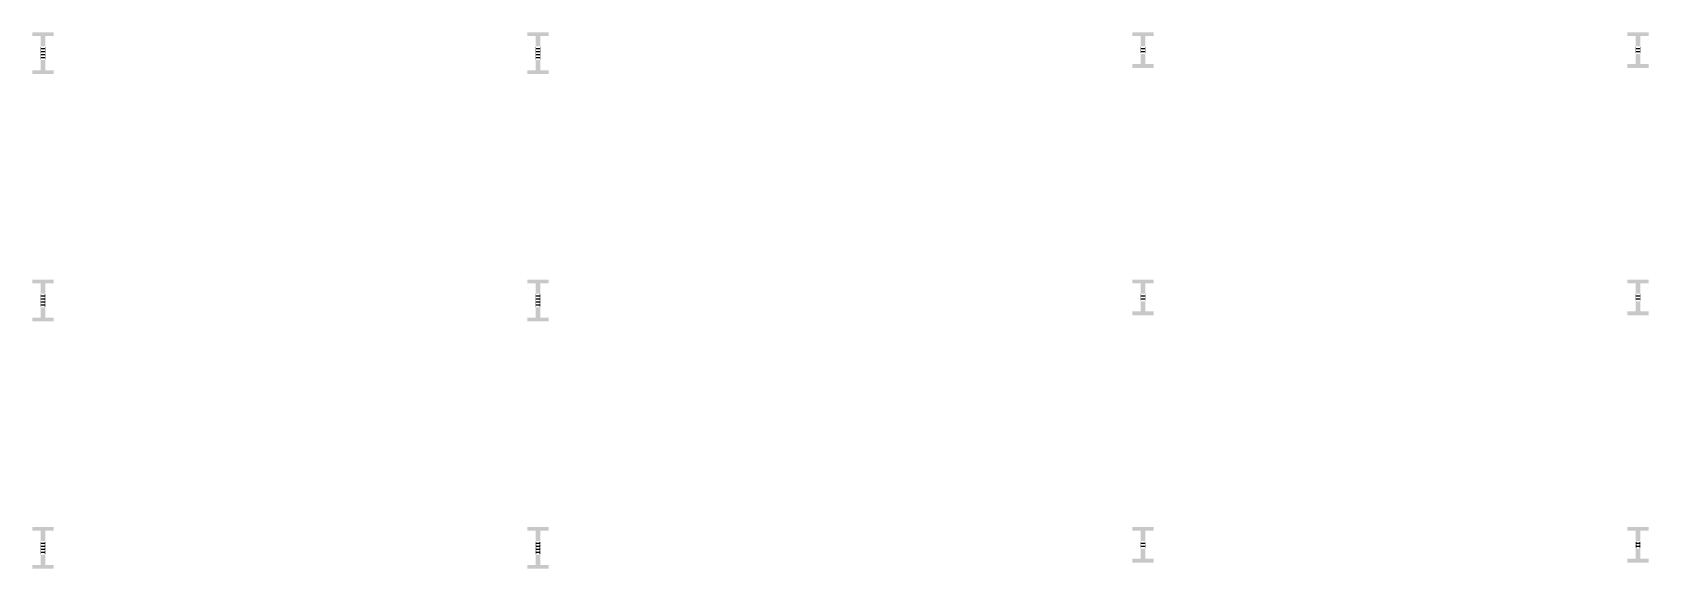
# Model space of a CAD drawing. Header units: inches. Extents: x 1771 to 5199, y 1404 to 2543.
import ezdxf

# ---------------------------------------------------------------- set-up
doc = ezdxf.new("R2010")
doc.units = ezdxf.units.IN
doc.header["$MEASUREMENT"] = 0

msp = doc.modelspace()

# ---------------------------------------------------------------- hatches: boundary and pattern name
for points in [[(1788.3, 2511.9), (1788.3, 2515), (1788.3, 2535), (1770.8, 2535), (1770.8, 2543), (1815.8, 2543), (1815.8, 2535), (1798.3, 2535), (1798.3, 2515), (1798.3, 2511.9), (1797.5, 2511.9), (1797.5, 2513.5), (1788.9, 2513.5), (1788.9, 2511.9), (1788.3, 2511.9)], [(2838.3, 2511.9), (2838.3, 2515), (2838.3, 2535), (2820.8, 2535), (2820.8, 2543), (2865.8, 2543), (2865.8, 2535), (2848.3, 2535), (2848.3, 2515), (2848.3, 2511.9), (2847.4, 2511.9), (2847.4, 2513.5), (2839, 2513.5), (2839, 2511.9), (2838.3, 2511.9)], [(4121.7, 2511.9), (4121.7, 2515), (4121.7, 2535), (4104.2, 2535), (4104.2, 2543), (4149.2, 2543), (4149.2, 2535), (4131.7, 2535), (4131.7, 2515), (4131.7, 2511.9), (4131, 2511.9), (4131, 2513.5), (4122.4, 2513.5), (4122.4, 2511.9), (4121.7, 2511.9)], [(5171.7, 2511.9), (5171.7, 2515), (5171.7, 2535), (5154.2, 2535), (5154.2, 2543), (5199.2, 2543), (5199.2, 2535), (5181.7, 2535), (5181.7, 2515), (5181.7, 2511.9), (5180.9, 2511.9), (5180.9, 2513.5), (5172.5, 2513.5), (5172.5, 2511.9), (5171.7, 2511.9)], [(1788.3, 2505.4), (1788.3, 2508.5), (1788.3, 2511.6), (1788.9, 2511.6), (1788.9, 2510), (1797.5, 2510), (1797.5, 2511.6), (1798.3, 2511.6), (1798.3, 2508.5), (1798.3, 2505.4), (1797.5, 2505.4), (1797.5, 2507), (1788.9, 2507), (1788.9, 2505.4), (1788.3, 2505.4)], [(1788.3, 2498.9), (1788.3, 2502), (1788.3, 2505.1), (1788.9, 2505.1), (1788.9, 2503.5), (1797.5, 2503.5), (1797.5, 2505.1), (1798.3, 2505.1), (1798.3, 2502), (1798.3, 2498.9), (1797.5, 2498.9), (1797.5, 2500.5), (1788.9, 2500.5), (1788.9, 2498.9), (1788.3, 2498.9)], [(2838.3, 2505.4), (2838.3, 2508.5), (2838.3, 2511.6), (2839, 2511.6), (2839, 2510), (2847.4, 2510), (2847.4, 2511.6), (2848.3, 2511.6), (2848.3, 2508.5), (2848.3, 2505.4), (2847.4, 2505.4), (2847.4, 2507), (2839, 2507), (2839, 2505.4), (2838.3, 2505.4)], [(2838.3, 2498.9), (2838.3, 2502), (2838.3, 2505.1), (2839, 2505.1), (2839, 2503.5), (2847.4, 2503.5), (2847.4, 2505.1), (2848.3, 2505.1), (2848.3, 2502), (2848.3, 2498.9), (2847.4, 2498.9), (2847.4, 2500.5), (2839, 2500.5), (2839, 2498.9), (2838.3, 2498.9)], [(4121.7, 2505.4), (4121.7, 2508.5), (4121.7, 2511.6), (4122.4, 2511.6), (4122.4, 2510), (4131, 2510), (4131, 2511.6), (4131.7, 2511.6), (4131.7, 2508.5), (4131.7, 2505.4), (4131, 2505.4), (4131, 2507), (4122.4, 2507), (4122.4, 2505.4), (4121.7, 2505.4)], [(4121.7, 2498.9), (4121.7, 2502), (4121.7, 2505.1), (4122.4, 2505.1), (4122.4, 2503.5), (4131, 2503.5), (4131, 2505.1), (4131.7, 2505.1), (4131.7, 2502), (4131.7, 2498.9), (4131, 2498.9), (4131, 2500.5), (4122.4, 2500.5), (4122.4, 2498.9), (4121.7, 2498.9)], [(5171.7, 2505.4), (5171.7, 2508.5), (5171.7, 2511.6), (5172.5, 2511.6), (5172.5, 2510), (5180.9, 2510), (5180.9, 2511.6), (5181.7, 2511.6), (5181.7, 2508.5), (5181.7, 2505.4), (5180.9, 2505.4), (5180.9, 2507), (5172.5, 2507), (5172.5, 2505.4), (5171.7, 2505.4)], [(5171.7, 2498.9), (5171.7, 2502), (5171.7, 2505.1), (5172.5, 2505.1), (5172.5, 2503.5), (5180.9, 2503.5), (5180.9, 2505.1), (5181.7, 2505.1), (5181.7, 2502), (5181.7, 2498.9), (5180.9, 2498.9), (5180.9, 2500.5), (5172.5, 2500.5), (5172.5, 2498.9), (5171.7, 2498.9)], [(1770.8, 2454.5), (1770.8, 2462.5), (1788.3, 2462.5), (1788.3, 2482.5), (1788.3, 2485.6), (1788.9, 2485.6), (1788.9, 2484), (1797.5, 2484), (1797.5, 2485.6), (1798.3, 2485.6), (1798.3, 2482.5), (1798.3, 2462.5), (1815.8, 2462.5), (1815.8, 2454.5), (1770.8, 2454.5)], [(1788.3, 2492.4), (1788.3, 2495.5), (1788.3, 2498.6), (1788.9, 2498.6), (1788.9, 2497), (1797.5, 2497), (1797.5, 2498.6), (1798.3, 2498.6), (1798.3, 2495.5), (1798.3, 2492.4), (1797.5, 2492.4), (1797.5, 2494), (1788.9, 2494), (1788.9, 2492.4), (1788.3, 2492.4)], [(1788.3, 2485.9), (1788.3, 2489), (1788.3, 2492.1), (1788.9, 2492.1), (1788.9, 2490.5), (1797.5, 2490.5), (1797.5, 2492.1), (1798.3, 2492.1), (1798.3, 2489), (1798.3, 2485.9), (1797.5, 2485.9), (1797.5, 2487.5), (1788.9, 2487.5), (1788.9, 2485.9), (1788.3, 2485.9)], [(2820.8, 2454.5), (2820.8, 2462.5), (2838.3, 2462.5), (2838.3, 2482.5), (2838.3, 2485.6), (2839, 2485.6), (2839, 2484), (2847.4, 2484), (2847.4, 2485.6), (2848.3, 2485.6), (2848.3, 2482.5), (2848.3, 2462.5), (2865.8, 2462.5), (2865.8, 2454.5), (2820.8, 2454.5)], [(2838.3, 2492.4), (2838.3, 2495.5), (2838.3, 2498.6), (2839, 2498.6), (2839, 2497), (2847.4, 2497), (2847.4, 2498.6), (2848.3, 2498.6), (2848.3, 2495.5), (2848.3, 2492.4), (2847.4, 2492.4), (2847.4, 2494), (2839, 2494), (2839, 2492.4), (2838.3, 2492.4)], [(2838.3, 2485.9), (2838.3, 2489), (2838.3, 2492.1), (2839, 2492.1), (2839, 2490.5), (2847.4, 2490.5), (2847.4, 2492.1), (2848.3, 2492.1), (2848.3, 2489), (2848.3, 2485.9), (2847.4, 2485.9), (2847.4, 2487.5), (2839, 2487.5), (2839, 2485.9), (2838.3, 2485.9)], [(4104.2, 2467.5), (4104.2, 2475.5), (4121.7, 2475.5), (4121.7, 2495.5), (4121.7, 2498.6), (4122.4, 2498.6), (4122.4, 2497), (4131, 2497), (4131, 2498.6), (4131.7, 2498.6), (4131.7, 2495.5), (4131.7, 2475.5), (4149.2, 2475.5), (4149.2, 2467.5), (4104.2, 2467.5)], [(5154.2, 2467.5), (5154.2, 2475.5), (5171.7, 2475.5), (5171.7, 2495.5), (5171.7, 2498.6), (5172.5, 2498.6), (5172.5, 2497), (5180.9, 2497), (5180.9, 2498.6), (5181.7, 2498.6), (5181.7, 2495.5), (5181.7, 2475.5), (5199.2, 2475.5), (5199.2, 2467.5), (5154.2, 2467.5)], [(1788.3, 1987), (1788.3, 1990), (1788.3, 2010), (1770.8, 2010), (1770.8, 2018), (1815.8, 2018), (1815.8, 2010), (1798.3, 2010), (1798.3, 1990), (1798.3, 1987), (1797.3, 1987), (1797.3, 1988.5), (1789, 1988.5), (1789, 1987), (1788.3, 1987)], [(2838.3, 1987), (2838.3, 1990), (2838.3, 2010), (2820.8, 2010), (2820.8, 2018), (2865.8, 2018), (2865.8, 2010), (2848.3, 2010), (2848.3, 1990), (2848.3, 1987), (2847.2, 1987), (2847.2, 1988.5), (2839.1, 1988.5), (2839.1, 1987), (2838.3, 1987)], [(4121.7, 1987), (4121.7, 1990), (4121.7, 2010), (4104.2, 2010), (4104.2, 2018), (4149.2, 2018), (4149.2, 2010), (4131.7, 2010), (4131.7, 1990), (4131.7, 1987), (4130.8, 1987), (4130.8, 1988.5), (4122.6, 1988.5), (4122.6, 1987), (4121.7, 1987)], [(5171.7, 1987), (5171.7, 1990), (5171.7, 2010), (5154.2, 2010), (5154.2, 2018), (5199.2, 2018), (5199.2, 2010), (5181.7, 2010), (5181.7, 1990), (5181.7, 1987), (5180.7, 1987), (5180.7, 1988.5), (5172.6, 1988.5), (5172.6, 1987), (5171.7, 1987)], [(1770.8, 1929.5), (1770.8, 1937.5), (1788.3, 1937.5), (1788.3, 1957.5), (1788.3, 1960.5), (1789, 1960.5), (1789, 1959), (1797.3, 1959), (1797.3, 1960.5), (1798.3, 1960.5), (1798.3, 1957.5), (1798.3, 1937.5), (1815.8, 1937.5), (1815.8, 1929.5), (1770.8, 1929.5)], [(1788.3, 1980.5), (1788.3, 1983.5), (1788.3, 1986.5), (1789, 1986.5), (1789, 1985), (1797.3, 1985), (1797.3, 1986.5), (1798.3, 1986.5), (1798.3, 1983.5), (1798.3, 1980.5), (1797.3, 1980.5), (1797.3, 1982), (1789, 1982), (1789, 1980.5), (1788.3, 1980.5)], [(1788.3, 1974), (1788.3, 1977), (1788.3, 1980), (1789, 1980), (1789, 1978.5), (1797.3, 1978.5), (1797.3, 1980), (1798.3, 1980), (1798.3, 1977), (1798.3, 1974), (1797.3, 1974), (1797.3, 1975.5), (1789, 1975.5), (1789, 1974), (1788.3, 1974)], [(1788.3, 1967.5), (1788.3, 1970.5), (1788.3, 1973.5), (1789, 1973.5), (1789, 1972), (1797.3, 1972), (1797.3, 1973.5), (1798.3, 1973.5), (1798.3, 1970.5), (1798.3, 1967.5), (1797.3, 1967.5), (1797.3, 1969), (1789, 1969), (1789, 1967.5), (1788.3, 1967.5)], [(1788.3, 1961), (1788.3, 1964), (1788.3, 1967), (1789, 1967), (1789, 1965.5), (1797.3, 1965.5), (1797.3, 1967), (1798.3, 1967), (1798.3, 1964), (1798.3, 1961), (1797.3, 1961), (1797.3, 1962.5), (1789, 1962.5), (1789, 1961), (1788.3, 1961)], [(2820.8, 1929.5), (2820.8, 1937.5), (2838.3, 1937.5), (2838.3, 1957.5), (2838.3, 1960.5), (2839.1, 1960.5), (2839.1, 1959), (2847.2, 1959), (2847.2, 1960.5), (2848.3, 1960.5), (2848.3, 1957.5), (2848.3, 1937.5), (2865.8, 1937.5), (2865.8, 1929.5), (2820.8, 1929.5)], [(2838.3, 1980.5), (2838.3, 1983.5), (2838.3, 1986.5), (2839.1, 1986.5), (2839.1, 1985), (2847.2, 1985), (2847.2, 1986.5), (2848.3, 1986.5), (2848.3, 1983.5), (2848.3, 1980.5), (2847.2, 1980.5), (2847.2, 1982), (2839.1, 1982), (2839.1, 1980.5), (2838.3, 1980.5)], [(2838.3, 1974), (2838.3, 1977), (2838.3, 1980), (2839.1, 1980), (2839.1, 1978.5), (2847.2, 1978.5), (2847.2, 1980), (2848.3, 1980), (2848.3, 1977), (2848.3, 1974), (2847.2, 1974), (2847.2, 1975.5), (2839.1, 1975.5), (2839.1, 1974), (2838.3, 1974)], [(2838.3, 1967.5), (2838.3, 1970.5), (2838.3, 1973.5), (2839.1, 1973.5), (2839.1, 1972), (2847.2, 1972), (2847.2, 1973.5), (2848.3, 1973.5), (2848.3, 1970.5), (2848.3, 1967.5), (2847.2, 1967.5), (2847.2, 1969), (2839.1, 1969), (2839.1, 1967.5), (2838.3, 1967.5)], [(2838.3, 1961), (2838.3, 1964), (2838.3, 1967), (2839.1, 1967), (2839.1, 1965.5), (2847.2, 1965.5), (2847.2, 1967), (2848.3, 1967), (2848.3, 1964), (2848.3, 1961), (2847.2, 1961), (2847.2, 1962.5), (2839.1, 1962.5), (2839.1, 1961), (2838.3, 1961)], [(4104.2, 1942.5), (4104.2, 1950.5), (4121.7, 1950.5), (4121.7, 1970.5), (4121.7, 1973.5), (4122.6, 1973.5), (4122.6, 1972), (4130.8, 1972), (4130.8, 1973.5), (4131.7, 1973.5), (4131.7, 1970.5), (4131.7, 1950.5), (4149.2, 1950.5), (4149.2, 1942.5), (4104.2, 1942.5)], [(4121.7, 1980.5), (4121.7, 1983.5), (4121.7, 1986.5), (4122.6, 1986.5), (4122.6, 1985), (4130.8, 1985), (4130.8, 1986.5), (4131.7, 1986.5), (4131.7, 1983.5), (4131.7, 1980.5), (4130.8, 1980.5), (4130.8, 1982), (4122.6, 1982), (4122.6, 1980.5), (4121.7, 1980.5)], [(4121.7, 1974), (4121.7, 1977), (4121.7, 1980), (4122.6, 1980), (4122.6, 1978.5), (4130.8, 1978.5), (4130.8, 1980), (4131.7, 1980), (4131.7, 1977), (4131.7, 1974), (4130.8, 1974), (4130.8, 1975.5), (4122.6, 1975.5), (4122.6, 1974), (4121.7, 1974)], [(5154.2, 1942.5), (5154.2, 1950.5), (5171.7, 1950.5), (5171.7, 1970.5), (5171.7, 1973.5), (5172.6, 1973.5), (5172.6, 1972), (5180.7, 1972), (5180.7, 1973.5), (5181.7, 1973.5), (5181.7, 1970.5), (5181.7, 1950.5), (5199.2, 1950.5), (5199.2, 1942.5), (5154.2, 1942.5)], [(5171.7, 1980.5), (5171.7, 1983.5), (5171.7, 1986.5), (5172.6, 1986.5), (5172.6, 1985), (5180.7, 1985), (5180.7, 1986.5), (5181.7, 1986.5), (5181.7, 1983.5), (5181.7, 1980.5), (5180.7, 1980.5), (5180.7, 1982), (5172.6, 1982), (5172.6, 1980.5), (5171.7, 1980.5)], [(5171.7, 1974), (5171.7, 1977), (5171.7, 1980), (5172.6, 1980), (5172.6, 1978.5), (5180.7, 1978.5), (5180.7, 1980), (5181.7, 1980), (5181.7, 1977), (5181.7, 1974), (5180.7, 1974), (5180.7, 1975.5), (5172.6, 1975.5), (5172.6, 1974), (5171.7, 1974)], [(1788.3, 1462), (1788.3, 1465), (1788.3, 1485), (1770.8, 1485), (1770.8, 1493), (1815.8, 1493), (1815.8, 1485), (1798.3, 1485), (1798.3, 1465), (1798.3, 1462), (1797, 1462), (1797, 1463.5), (1789.2, 1463.5), (1789.2, 1462), (1788.3, 1462)], [(2838.3, 1462), (2838.3, 1465), (2838.3, 1485), (2820.8, 1485), (2820.8, 1493), (2865.8, 1493), (2865.8, 1485), (2848.3, 1485), (2848.3, 1465), (2848.3, 1462), (2845.9, 1462), (2845.9, 1463.5), (2839.9, 1463.5), (2839.9, 1462), (2838.3, 1462)], [(4121.7, 1462), (4121.7, 1465), (4121.7, 1485), (4104.2, 1485), (4104.2, 1493), (4149.2, 1493), (4149.2, 1485), (4131.7, 1485), (4131.7, 1465), (4131.7, 1462), (4130.6, 1462), (4130.6, 1463.5), (4122.7, 1463.5), (4122.7, 1462), (4121.7, 1462)], [(5171.7, 1462), (5171.7, 1465), (5171.7, 1485), (5154.2, 1485), (5154.2, 1493), (5199.2, 1493), (5199.2, 1485), (5181.7, 1485), (5181.7, 1465), (5181.7, 1462), (5179.7, 1462), (5179.7, 1463.5), (5173.7, 1463.5), (5173.7, 1462), (5171.7, 1462)], [(1788.3, 1455.5), (1788.3, 1458.5), (1788.3, 1461.5), (1789.2, 1461.5), (1789.2, 1460), (1797, 1460), (1797, 1461.5), (1798.3, 1461.5), (1798.3, 1458.5), (1798.3, 1455.5), (1797, 1455.5), (1797, 1457), (1789.2, 1457), (1789.2, 1455.5), (1788.3, 1455.5)], [(1788.3, 1449), (1788.3, 1452), (1788.3, 1455), (1789.2, 1455), (1789.2, 1453.5), (1797, 1453.5), (1797, 1455), (1798.3, 1455), (1798.3, 1452), (1798.3, 1449), (1797, 1449), (1797, 1450.5), (1789.2, 1450.5), (1789.2, 1449), (1788.3, 1449)], [(1788.3, 1442.5), (1788.3, 1445.5), (1788.3, 1448.5), (1789.2, 1448.5), (1789.2, 1447), (1797, 1447), (1797, 1448.5), (1798.3, 1448.5), (1798.3, 1445.5), (1798.3, 1442.5), (1797, 1442.5), (1797, 1444), (1789.2, 1444), (1789.2, 1442.5), (1788.3, 1442.5)], [(1788.3, 1436), (1788.3, 1439), (1788.3, 1442), (1789.2, 1442), (1789.2, 1440.5), (1797, 1440.5), (1797, 1442), (1798.3, 1442), (1798.3, 1439), (1798.3, 1436), (1797, 1436), (1797, 1437.5), (1789.2, 1437.5), (1789.2, 1436), (1788.3, 1436)], [(2838.3, 1455.5), (2838.3, 1458.5), (2838.3, 1461.5), (2839.9, 1461.5), (2839.9, 1460), (2845.9, 1460), (2845.9, 1461.5), (2848.3, 1461.5), (2848.3, 1458.5), (2848.3, 1455.5), (2845.9, 1455.5), (2845.9, 1457), (2839.9, 1457), (2839.9, 1455.5), (2838.3, 1455.5)], [(2838.3, 1449), (2838.3, 1452), (2838.3, 1455), (2839.9, 1455), (2839.9, 1453.5), (2845.9, 1453.5), (2845.9, 1455), (2848.3, 1455), (2848.3, 1452), (2848.3, 1449), (2845.9, 1449), (2845.9, 1450.5), (2839.9, 1450.5), (2839.9, 1449), (2838.3, 1449)], [(2838.3, 1442.5), (2838.3, 1445.5), (2838.3, 1448.5), (2839.9, 1448.5), (2839.9, 1447), (2845.9, 1447), (2845.9, 1448.5), (2848.3, 1448.5), (2848.3, 1445.5), (2848.3, 1442.5), (2845.9, 1442.5), (2845.9, 1444), (2839.9, 1444), (2839.9, 1442.5), (2838.3, 1442.5)], [(2838.3, 1436), (2838.3, 1439), (2838.3, 1442), (2839.9, 1442), (2839.9, 1440.5), (2845.9, 1440.5), (2845.9, 1442), (2848.3, 1442), (2848.3, 1439), (2848.3, 1436), (2845.9, 1436), (2845.9, 1437.5), (2839.9, 1437.5), (2839.9, 1436), (2838.3, 1436)], [(4104.2, 1417.5), (4104.2, 1425.5), (4121.7, 1425.5), (4121.7, 1445.5), (4121.7, 1448.5), (4122.7, 1448.5), (4122.7, 1447), (4130.6, 1447), (4130.6, 1448.5), (4131.7, 1448.5), (4131.7, 1445.5), (4131.7, 1425.5), (4149.2, 1425.5), (4149.2, 1417.5), (4104.2, 1417.5)], [(4121.7, 1455.5), (4121.7, 1458.5), (4121.7, 1461.5), (4122.7, 1461.5), (4122.7, 1460), (4130.6, 1460), (4130.6, 1461.5), (4131.7, 1461.5), (4131.7, 1458.5), (4131.7, 1455.5), (4130.6, 1455.5), (4130.6, 1457), (4122.7, 1457), (4122.7, 1455.5), (4121.7, 1455.5)], [(4121.7, 1449), (4121.7, 1452), (4121.7, 1455), (4122.7, 1455), (4122.7, 1453.5), (4130.6, 1453.5), (4130.6, 1455), (4131.7, 1455), (4131.7, 1452), (4131.7, 1449), (4130.6, 1449), (4130.6, 1450.5), (4122.7, 1450.5), (4122.7, 1449), (4121.7, 1449)], [(5154.2, 1417.5), (5154.2, 1425.5), (5171.7, 1425.5), (5171.7, 1445.5), (5171.7, 1448.5), (5173.7, 1448.5), (5173.7, 1447), (5179.7, 1447), (5179.7, 1448.5), (5181.7, 1448.5), (5181.7, 1445.5), (5181.7, 1425.5), (5199.2, 1425.5), (5199.2, 1417.5), (5154.2, 1417.5)], [(5171.7, 1455.5), (5171.7, 1458.5), (5171.7, 1461.5), (5173.7, 1461.5), (5173.7, 1460), (5179.7, 1460), (5179.7, 1461.5), (5181.7, 1461.5), (5181.7, 1458.5), (5181.7, 1455.5), (5179.7, 1455.5), (5179.7, 1457), (5173.7, 1457), (5173.7, 1455.5), (5171.7, 1455.5)], [(5171.7, 1449), (5171.7, 1452), (5171.7, 1455), (5173.7, 1455), (5173.7, 1453.5), (5179.7, 1453.5), (5179.7, 1455), (5181.7, 1455), (5181.7, 1452), (5181.7, 1449), (5179.7, 1449), (5179.7, 1450.5), (5173.7, 1450.5), (5173.7, 1449), (5171.7, 1449)], [(1770.8, 1404.5), (1770.8, 1412.5), (1788.3, 1412.5), (1788.3, 1432.5), (1788.3, 1435.5), (1789.2, 1435.5), (1789.2, 1434), (1797, 1434), (1797, 1435.5), (1798.3, 1435.5), (1798.3, 1432.5), (1798.3, 1412.5), (1815.8, 1412.5), (1815.8, 1404.5), (1770.8, 1404.5)], [(2820.8, 1404.5), (2820.8, 1412.5), (2838.3, 1412.5), (2838.3, 1432.5), (2838.3, 1435.5), (2839.9, 1435.5), (2839.9, 1434), (2845.9, 1434), (2845.9, 1435.5), (2848.3, 1435.5), (2848.3, 1432.5), (2848.3, 1412.5), (2865.8, 1412.5), (2865.8, 1404.5), (2820.8, 1404.5)]]:
    msp.add_hatch(color=256).paths.add_polyline_path(points, flags=0)

doc.saveas('drawing.dxf')
